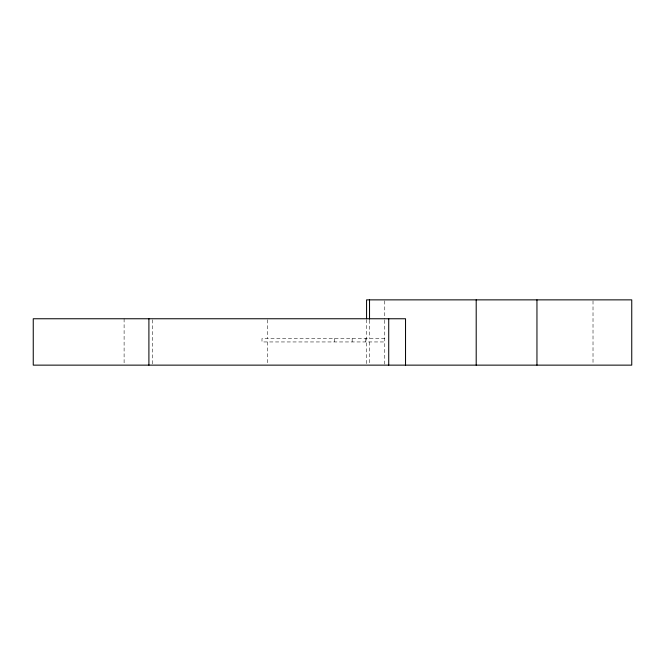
<?xml version="1.0" encoding="UTF-8"?>
<svg xmlns="http://www.w3.org/2000/svg" width="665" height="665" viewBox="0 0 665 665"><rect width="100%" height="100%" fill="white"/><g stroke="black" fill="none" stroke-linecap="round" stroke-linejoin="round"><path stroke-width="0.5" stroke-dasharray="3.33 2.49" d="M384.761 338.51L261.985 338.51L261.985 341.951L384.761 341.951M593.014 300.896L593.014 364.104M384.761 300.879L384.761 319.183M384.761 320.206L384.761 364.129M369.532 320.206L369.532 338.51M369.532 341.951L369.532 364.129M366.573 319.549L366.573 364.104M365.393 338.51L365.393 341.951M352.159 338.51L352.159 341.951M334.312 338.51L334.312 341.951M267.305 319.749L267.305 338.51M267.305 341.951L267.305 364.129M152.609 319.79L152.609 364.104M124.106 318.759L124.106 364.104"/><path stroke-width="1" d="M536.954 299.865L536.954 365.135M476.198 299.865L476.198 365.135M405.534 365.135L405.534 318.759L33.25 318.759L33.25 365.135L631.75 365.135L631.75 299.865L366.573 299.865L366.573 318.51M388.717 318.759L388.717 365.135M369.532 299.865L369.532 319.183M148.902 318.759L148.902 365.135"/></g></svg>
